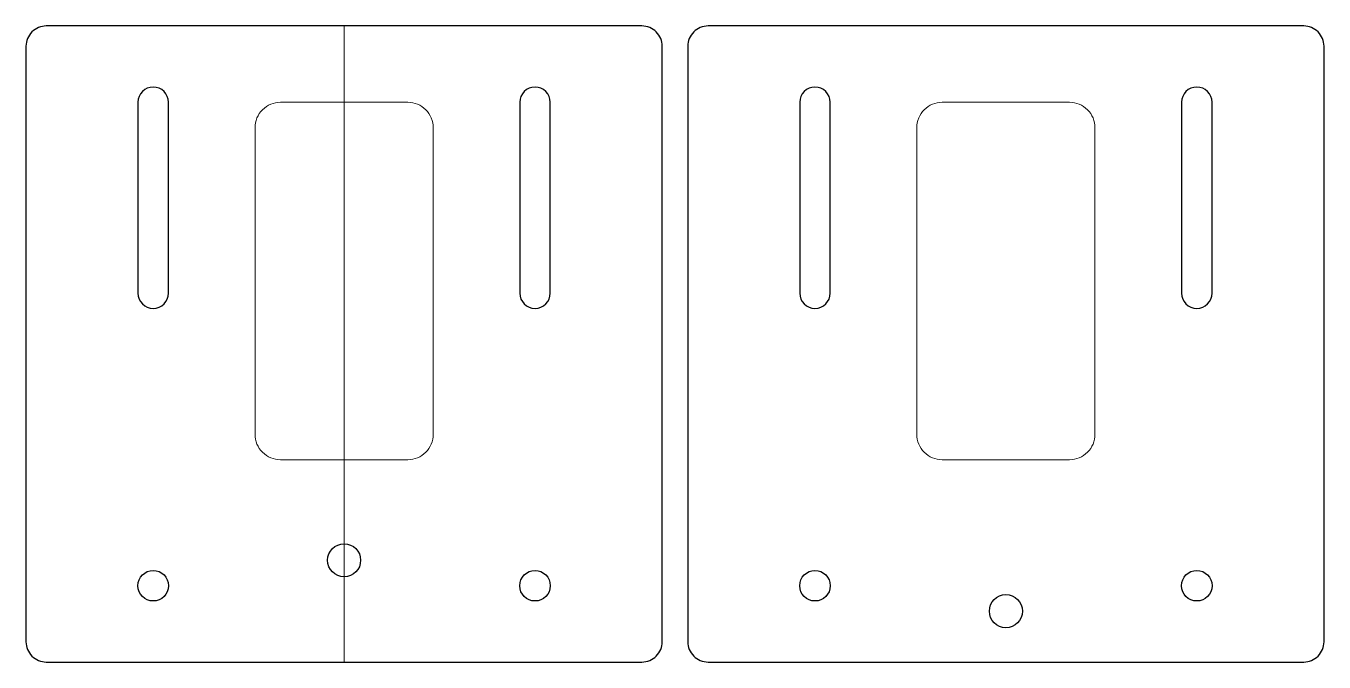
# Model space of a CAD drawing. Extents: x -0.03 to 5.07, y 0 to 2.5.
import ezdxf

# ---------------------------------------------------------------- set-up
doc = ezdxf.new("R2010")
doc.units = 0
doc.header["$MEASUREMENT"] = 0
doc.layers.add('holes', color=1, linetype='Continuous')
doc.layers.add('outline', color=3, linetype='Continuous')

msp = doc.modelspace()

# ---------------------------------------------------------------- linework, layer by layer
at = {"linetype": 'Continuous', "lineweight": 0, "flags": 128}
msp.add_lwpolyline([(1.2248, 2.5049), (1.2248, 0.0049)], dxfattribs=at)
at = {"layer": 'holes', "linetype": 'Continuous', "flags": 128}
for points in [[(0.5348, 2.2049, 1), (0.4148, 2.2049), (0.4148, 1.4549, 1), (0.5348, 1.4549)], [(2.0348, 2.2049, 1), (1.9148, 2.2049), (1.9148, 1.4549, 1), (2.0348, 1.4549)], [(3.1348, 2.2049, 1), (3.0148, 2.2049), (3.0148, 1.4549, 1), (3.1348, 1.4549)], [(4.6348, 2.2049, 1), (4.5148, 2.2049), (4.5148, 1.4549, 1), (4.6348, 1.4549)]]:
    msp.add_lwpolyline(points, format="xyb", close=True, dxfattribs=at)
at = {"layer": 'holes', "linetype": 'Continuous', "lineweight": 0, "flags": 128}
for points in [[(1.4748, 0.8), (0.9748, 0.8, -0.414214), (0.8748, 0.9), (0.8748, 2.1049, -0.414214), (0.9748, 2.2049), (1.4748, 2.2049, -0.414214), (1.5748, 2.1049), (1.5748, 0.9, -0.414214)], [(4.0748, 0.8), (3.5748, 0.8, -0.414214), (3.4748, 0.9), (3.4748, 2.1049, -0.414214), (3.5748, 2.2049), (4.0748, 2.2049, -0.414214), (4.1748, 2.1049), (4.1748, 0.9, -0.414214)]]:
    msp.add_lwpolyline(points, format="xyb", close=True, dxfattribs=at)
at = {"layer": 'holes', "linetype": 'Continuous'}
for centre, radius in [((1.2248, 0.4049), 0.065), ((0.4748, 0.3049), 0.06), ((1.9748, 0.3049), 0.06), ((3.0748, 0.3049), 0.06), ((4.5748, 0.3049), 0.06), ((3.8248, 0.2049), 0.065)]:
    msp.add_circle(centre, radius, dxfattribs=at)
at = {"layer": 'outline', "linetype": 'Continuous', "flags": 128}
for points in [[(2.3948, 2.5049), (0.0548, 2.5049, 0.414214), (-0.0252, 2.4249), (-0.0252, 0.0849, 0.414214), (0.0548, 0.0049), (2.3948, 0.0049, 0.414214), (2.4748, 0.0849), (2.4748, 2.4249, 0.414214)], [(4.9948, 2.5049), (2.6548, 2.5049, 0.414214), (2.5748, 2.4249), (2.5748, 0.0849, 0.414214), (2.6548, 0.0049), (4.9948, 0.0049, 0.414214), (5.0748, 0.0849), (5.0748, 2.4249, 0.414214)]]:
    msp.add_lwpolyline(points, format="xyb", close=True, dxfattribs=at)

doc.saveas('drawing.dxf')
